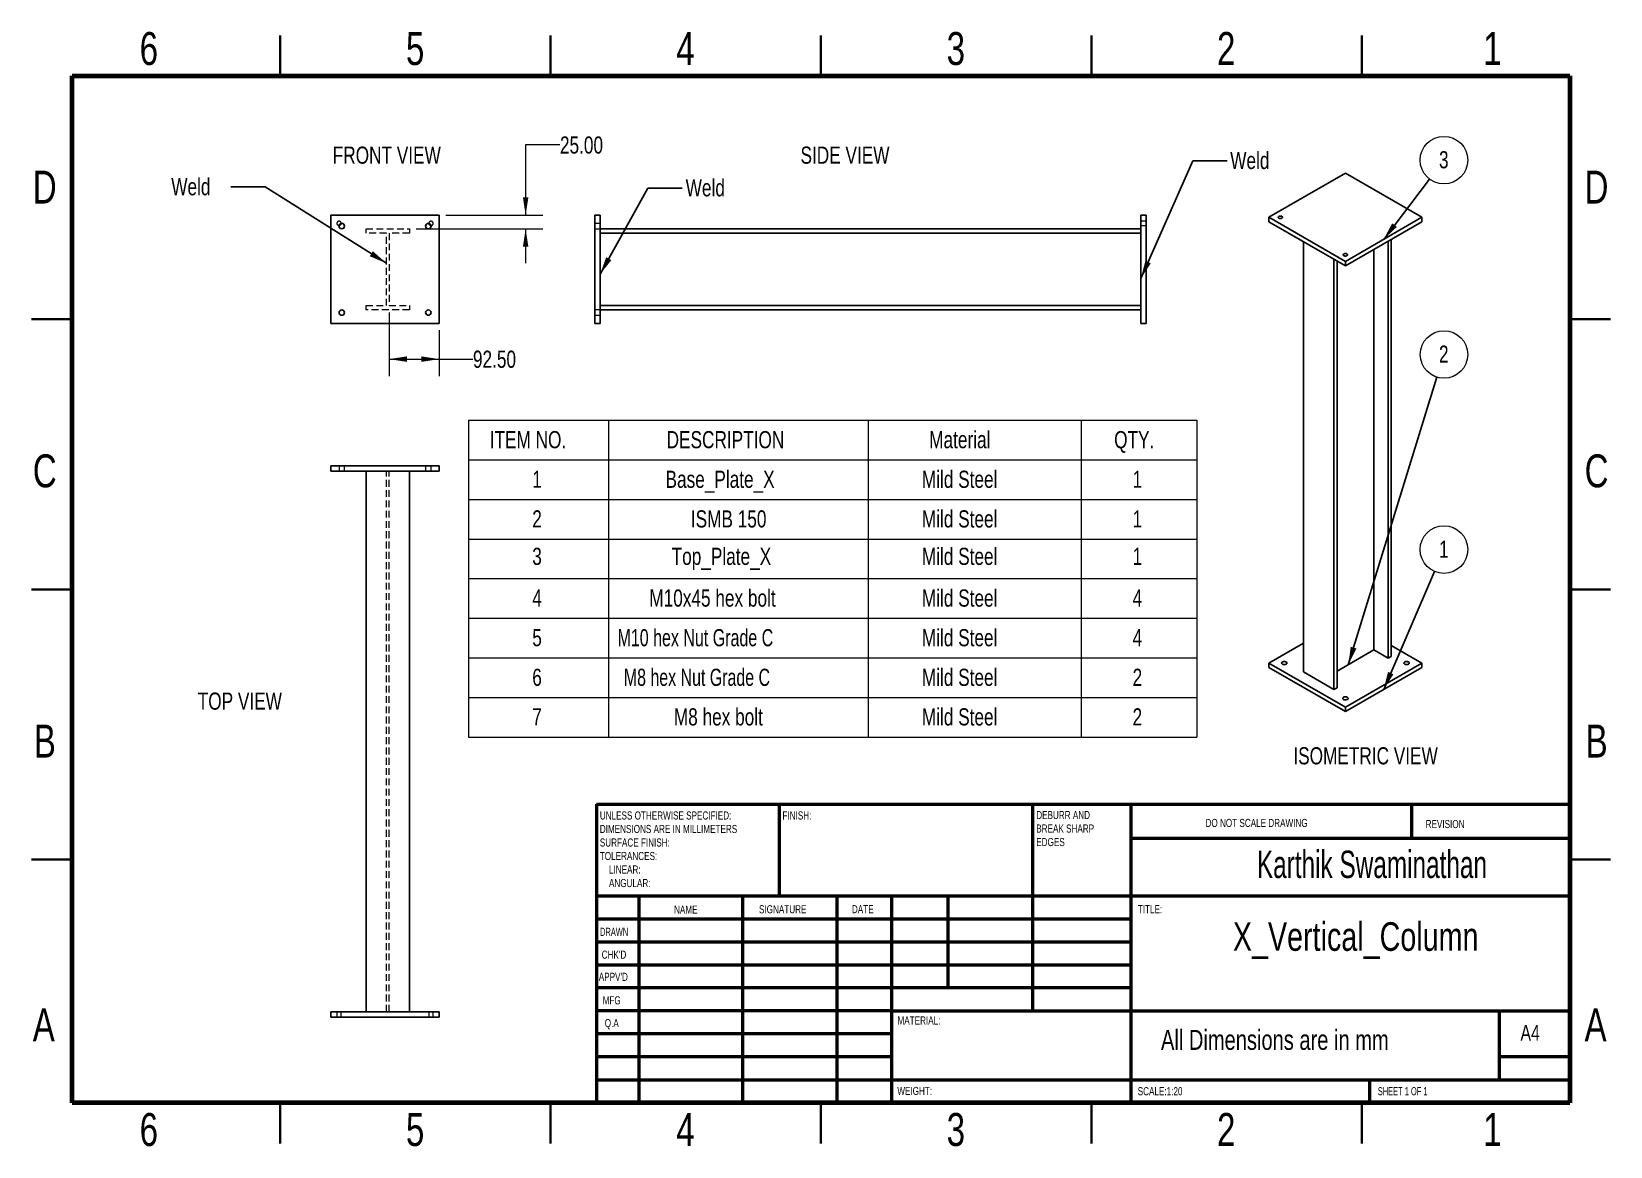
# Model space of a CAD drawing. Header units: millimetres. Extents: x 2 to 294, y 2 to 208.
import ezdxf

# ---------------------------------------------------------------- set-up
doc = ezdxf.new("R2010")
doc.units = ezdxf.units.MM
doc.linetypes.add('HIDDEN', pattern=[1.905, 1.27, -0.635])
doc.styles.add('SLDTEXTSTYLE0', font='TXT', dxfattribs={"width": 0.75})
doc.styles.add('SLDTEXTSTYLE1', font='TXT', dxfattribs={"width": 0.686449})
doc.styles.add('SLDTEXTSTYLE2', font='TXT', dxfattribs={"width": 0.6875})
doc.styles.add('SLDTEXTSTYLE3', font='TXT', dxfattribs={"width": 0.663})
doc.styles.add('SLDTEXTSTYLE4', font='TXT', dxfattribs={"width": 0.697368})
doc.styles.add('SLDTEXTSTYLE5', font='TXT', dxfattribs={"width": 0.694444})
doc.dimstyles.new('SLDDIMSTYLE0', dxfattribs={"dimtxt": 3.175, "dimasz": 3.302, "dimexe": 0, "dimexo": 0.0625, "dimgap": 0.79375, "dimtad": 0, "dimtih": 1, "dimtoh": 1, "dimlfac": 10, "dimrnd": 1e-09, "dimzin": 4, "dimdsep": 46, "dimtxsty": 'SLDTEXTSTYLE0', "dimsah": 1, "dimcen": 0.09, "dimadec": 0, "dimazin": 1, "dimtfac": 1, "dimtmove": 0, "dimatfit": 0, "dimfxl": 0, "dimfrac": 2, "dimtolj": 1, "dimtzin": 12, "dimarcsym": 0})
doc.dimstyles.new('SLDDIMSTYLE1', dxfattribs={"dimtxt": 3.175, "dimasz": 3.302, "dimexe": 0, "dimexo": 0.0625, "dimgap": 0.79375, "dimtad": 0, "dimtih": 1, "dimtoh": 1, "dimlfac": 10, "dimrnd": 1e-09, "dimzin": 4, "dimdsep": 46, "dimtxsty": 'SLDTEXTSTYLE0', "dimsah": 1, "dimcen": 0.09, "dimadec": 0, "dimazin": 1, "dimtfac": 1, "dimtofl": 0, "dimtmove": 0, "dimatfit": 3, "dimfxl": 0, "dimfrac": 2, "dimtolj": 1, "dimtzin": 12, "dimarcsym": 0})
doc.dimstyles.new('SLDDIMSTYLE2', dxfattribs={"dimtxt": 0.18, "dimasz": 3.302, "dimexe": 0, "dimexo": 0.0625, "dimgap": 0, "dimtad": 0, "dimtih": 1, "dimtoh": 1, "dimdec": 0, "dimrnd": 1e-09, "dimzin": 0, "dimdsep": 46, "dimtxsty": 'Standard', "dimsah": 1, "dimcen": 0.09, "dimadec": 0, "dimazin": 0, "dimtfac": 3.302, "dimtdec": 0, "dimtofl": 0, "dimtmove": 0, "dimatfit": 3, "dimfxl": 0, "dimfrac": 2, "dimtolj": 1, "dimtzin": 0, "dimarcsym": 0})

# ---------------------------------------------------------------- blocks, each defined once
blk = doc.blocks.new('SW_NOTE_0')
at = {"color": 0, "linetype": 'Continuous', "lineweight": 0, "char_height": 1.5, "attachment_point": 1, "style": 'SLDTEXTSTYLE0'}
for s, insert in [('UNLESS OTHERWISE SPECIFIED:', (0, 1.93)), ('DIMENSIONS ARE IN MILLIMETERS', (0, -0.57)), ('TOLERANCES:', (0, -5.57)), ('SURFACE FINISH:', (0, -3.07)), ('LINEAR:', (1.69, -8.07)), ('ANGULAR:', (1.69, -10.57))]:
    blk.add_mtext(s, dxfattribs=dict(at, insert=insert))
blk = doc.blocks.new('SW_NOTE_0_1')
at = {"color": 0, "linetype": 'Continuous', "lineweight": 0, "char_height": 1.5, "attachment_point": 1, "style": 'SLDTEXTSTYLE0'}
for s, insert in [('DEBURR AND', (0, 1.93)), ('BREAK SHARP', (0, -0.57)), ('EDGES', (0, -3.07))]:
    blk.add_mtext(s, dxfattribs=dict(at, insert=insert))
blk = doc.blocks.new('SW_TABLEANNOTATION_0')
at = {"color": 0, "linetype": 'Continuous', "lineweight": 18}
for p, q in [((0, 0), (0, -7.33)), ((0, 0), (25.88, 0)), ((25.88, 0), (25.88, -7.33)), ((25.88, 0), (73.92, 0)), ((73.92, 0), (73.92, -7.33)), ((73.92, 0), (113.26, 0)), ((113.26, 0), (113.26, -7.33)), ((113.26, 0), (134.69, 0)), ((134.69, 0), (134.69, -7.33)), ((0, -7.33), (25.88, -7.33)), ((0, -7.33), (0, -14.65)), ((25.88, -7.33), (73.92, -7.33)), ((25.88, -7.33), (25.88, -14.65)), ((73.92, -7.33), (113.26, -7.33)), ((73.92, -7.33), (73.92, -14.65)), ((113.26, -7.33), (134.69, -7.33)), ((113.26, -7.33), (113.26, -14.65)), ((134.69, -7.33), (134.69, -14.65)), ((0, -14.65), (0, -21.98)), ((0, -14.65), (25.88, -14.65)), ((25.88, -14.65), (25.88, -21.98)), ((25.88, -14.65), (73.92, -14.65)), ((73.92, -14.65), (73.92, -21.98)), ((73.92, -14.65), (113.26, -14.65)), ((113.26, -14.65), (113.26, -21.98)), ((113.26, -14.65), (134.69, -14.65)), ((134.69, -14.65), (134.69, -21.98)), ((0, -21.98), (0, -29.31)), ((0, -21.98), (25.88, -21.98)), ((25.88, -21.98), (25.88, -29.31)), ((25.88, -21.98), (73.92, -21.98)), ((73.92, -21.98), (73.92, -29.31)), ((73.92, -21.98), (113.26, -21.98)), ((113.26, -21.98), (113.26, -29.31)), ((113.26, -21.98), (134.69, -21.98)), ((134.69, -21.98), (134.69, -29.31)), ((0, -29.31), (0, -36.63)), ((0, -29.31), (25.88, -29.31)), ((25.88, -29.31), (25.88, -36.63)), ((25.88, -29.31), (73.92, -29.31)), ((73.92, -29.31), (73.92, -36.63)), ((73.92, -29.31), (113.26, -29.31)), ((113.26, -29.31), (113.26, -36.63)), ((113.26, -29.31), (134.69, -29.31)), ((134.69, -29.31), (134.69, -36.63)), ((0, -36.63), (0, -43.96)), ((0, -36.63), (25.88, -36.63)), ((25.88, -36.63), (25.88, -43.96)), ((25.88, -36.63), (73.92, -36.63)), ((73.92, -36.63), (73.92, -43.96)), ((73.92, -36.63), (113.26, -36.63)), ((113.26, -36.63), (113.26, -43.96)), ((113.26, -36.63), (134.69, -36.63)), ((134.69, -36.63), (134.69, -43.96)), ((0, -43.96), (0, -51.29)), ((0, -43.96), (25.88, -43.96)), ((25.88, -43.96), (25.88, -51.29)), ((25.88, -43.96), (73.92, -43.96)), ((73.92, -43.96), (73.92, -51.29)), ((73.92, -43.96), (113.26, -43.96)), ((113.26, -43.96), (113.26, -51.29)), ((113.26, -43.96), (134.69, -43.96)), ((134.69, -43.96), (134.69, -51.29)), ((0, -51.29), (0, -58.62)), ((0, -51.29), (25.88, -51.29)), ((25.88, -51.29), (25.88, -58.62)), ((25.88, -51.29), (73.92, -51.29)), ((73.92, -51.29), (73.92, -58.62)), ((73.92, -51.29), (113.26, -51.29)), ((113.26, -51.29), (113.26, -58.62)), ((113.26, -51.29), (134.69, -51.29)), ((134.69, -51.29), (134.69, -58.62)), ((0, -58.62), (25.88, -58.62)), ((25.88, -58.62), (73.92, -58.62)), ((73.92, -58.62), (113.26, -58.62)), ((113.26, -58.62), (134.69, -58.62))]:
    blk.add_line(p, q, dxfattribs=at)
at = {"color": 0, "linetype": 'Continuous', "lineweight": 0, "attachment_point": 1}
for s, insert, char_height, style in [('ITEM NO.', (3.9, -2.01), 3.175, 'SLDTEXTSTYLE0'), ('DESCRIPTION', (36.62, -2.01), 3.175, 'SLDTEXTSTYLE0'), ('Material', (85.18, -2.01), 3.175, 'SLDTEXTSTYLE0'), ('QTY.', (119.39, -2.01), 3.175, 'SLDTEXTSTYLE0'), ('1', (11.77, -9.34), 3.17, 'SLDTEXTSTYLE0'), ('Base_Plate_X', (36.42, -9.34), 3.175, 'SLDTEXTSTYLE0'), ('Mild Steel', (83.82, -9.34), 3.175, 'SLDTEXTSTYLE0'), ('1', (122.8, -9.34), 3.17, 'SLDTEXTSTYLE0'), ('2', (11.77, -16.67), 3.17, 'SLDTEXTSTYLE0'), ('ISMB 150', (41.1, -16.67), 3.175, 'SLDTEXTSTYLE0'), ('Mild Steel', (83.82, -16.67), 3.175, 'SLDTEXTSTYLE0'), ('1', (122.8, -16.67), 3.17, 'SLDTEXTSTYLE0'), ('3', (11.77, -23.6), 3.17, 'SLDTEXTSTYLE0'), ('Top_Plate_X', (37.55, -23.6), 3.175, 'SLDTEXTSTYLE0'), ('Mild Steel', (83.82, -23.6), 3.175, 'SLDTEXTSTYLE0'), ('1', (122.8, -23.6), 3.17, 'SLDTEXTSTYLE0'), ('4', (11.77, -31.32), 3.17, 'SLDTEXTSTYLE0'), ('M10x45 hex bolt', (33.42, -31.32), 3.175, 'SLDTEXTSTYLE0'), ('Mild Steel', (83.82, -31.32), 3.175, 'SLDTEXTSTYLE0'), ('4', (122.8, -31.32), 3.17, 'SLDTEXTSTYLE0'), ('5', (11.77, -38.65), 3.17, 'SLDTEXTSTYLE0'), ('M10 hex Nut Grade C', (27.54, -38.65), 3.175, 'SLDTEXTSTYLE4'), ('Mild Steel', (83.82, -38.65), 3.175, 'SLDTEXTSTYLE0'), ('4', (122.8, -38.65), 3.17, 'SLDTEXTSTYLE0'), ('6', (11.77, -45.98), 3.17, 'SLDTEXTSTYLE0'), ('M8 hex Nut Grade C', (28.71, -45.98), 3.175, 'SLDTEXTSTYLE5'), ('Mild Steel', (83.82, -45.98), 3.175, 'SLDTEXTSTYLE0'), ('2', (122.8, -45.98), 3.17, 'SLDTEXTSTYLE0'), ('7', (11.77, -53.3), 3.17, 'SLDTEXTSTYLE0'), ('M8 hex bolt', (37.96, -53.3), 3.175, 'SLDTEXTSTYLE0'), ('Mild Steel', (83.82, -53.3), 3.175, 'SLDTEXTSTYLE0'), ('2', (122.8, -53.3), 3.17, 'SLDTEXTSTYLE0')]:
    blk.add_mtext(s, dxfattribs=dict(at, insert=insert, char_height=char_height, style=style))
blk = doc.blocks.new('_D')
at = {"color": 7, "linetype": 'Continuous', "lineweight": 0}
for p, q in [((100.22, 187.23), (93.87, 187.23)), ((93.87, 187.23), (93.87, 174.21)), ((79.14, 174.21), (97.05, 174.21)), ((73.64, 171.71), (97.05, 171.71)), ((93.87, 171.71), (93.87, 165.36))]:
    blk.add_line(p, q, dxfattribs=at)
at = {"color": 7, "linetype": 'Continuous', "lineweight": 18}
for points in [[(93.87, 174.21), (94.38, 177.51), (93.37, 177.51)], [(93.87, 171.71), (93.37, 168.4), (94.38, 168.4)]]:
    blk.add_solid(points, dxfattribs=at)
at = {"color": 7, "linetype": 'Continuous', "lineweight": 18, "insert": (100.22, 188.8), "char_height": 3.175, "attachment_point": 1, "style": 'SLDTEXTSTYLE0'}
blk.add_mtext('25.00', dxfattribs=at)
blk = doc.blocks.new('_D_1')
at = {"color": 7, "linetype": 'Continuous', "lineweight": 0}
for p, q in [((68.62, 156.24), (68.62, 144.43)), ((77.87, 152.94), (77.87, 144.43)), ((68.62, 147.6), (77.87, 147.6)), ((77.87, 147.6), (84.13, 147.6))]:
    blk.add_line(p, q, dxfattribs=at)
at = {"color": 7, "linetype": 'Continuous', "lineweight": 18}
for points in [[(68.62, 147.6), (71.93, 147.09), (71.93, 148.11)], [(77.87, 147.6), (74.57, 148.11), (74.57, 147.09)]]:
    blk.add_solid(points, dxfattribs=at)
at = {"color": 7, "linetype": 'Continuous', "lineweight": 18, "insert": (84.13, 149.17), "char_height": 3.175, "attachment_point": 1, "style": 'SLDTEXTSTYLE0'}
blk.add_mtext('92.50', dxfattribs=at)
blk = doc.blocks.new('SW_NOTE_0_2')
at = {"color": 0, "linetype": 'Continuous', "lineweight": 0}
blk.add_circle((2.66, 3.5), 4.4, dxfattribs=at)
at = {"color": 0, "linetype": 'Continuous', "lineweight": 0, "insert": (2.63, 5.16), "char_height": 3.17, "attachment_point": 2, "style": 'SLDTEXTSTYLE0'}
blk.add_mtext('3', dxfattribs=at)
blk = doc.blocks.new('SW_NOTE_0_3')
at = {"color": 0, "linetype": 'Continuous', "lineweight": 0}
blk.add_circle((1.3, 4.2), 4.4, dxfattribs=at)
at = {"color": 0, "linetype": 'Continuous', "lineweight": 0, "insert": (1.26, 5.86), "char_height": 3.17, "attachment_point": 2, "style": 'SLDTEXTSTYLE0'}
blk.add_mtext('2', dxfattribs=at)
blk = doc.blocks.new('SW_NOTE_0_4')
at = {"color": 0, "linetype": 'Continuous', "lineweight": 0}
blk.add_circle((1.74, 4.04), 4.4, dxfattribs=at)
at = {"color": 0, "linetype": 'Continuous', "lineweight": 0, "insert": (1.71, 5.7), "char_height": 3.17, "attachment_point": 2, "style": 'SLDTEXTSTYLE0'}
blk.add_mtext('1', dxfattribs=at)

msp = doc.modelspace()

# ---------------------------------------------------------------- linework, layer by layer
at = {"color": 7, "linetype": 'Continuous', "lineweight": 35}
for p, q in [((48.5, 200), (48.5, 207.5)), ((98.5, 200), (98.5, 207.5)), ((148.5, 207.5), (148.5, 200)), ((148.5, 200), (148.5, 207.5)), ((198.5, 200), (198.5, 207.5)), ((248.5, 200), (248.5, 207.5)), ((10, 155), (2.5, 155)), ((287, 155), (294.5, 155)), ((2.5, 105), (10, 105)), ((10, 105), (2.5, 105)), ((294.5, 105), (287, 105)), ((287, 105), (294.5, 105)), ((10, 55), (2.5, 55)), ((287, 55), (294.5, 55)), ((48.5, 10), (48.5, 2.5)), ((98.5, 10), (98.5, 2.5)), ((148.5, 2.5), (148.5, 10)), ((148.5, 10), (148.5, 2.5)), ((198.5, 10), (198.5, 2.5)), ((248.5, 10), (248.5, 2.5))]:
    msp.add_line(p, q, dxfattribs=at)
at = {"color": 7, "linetype": 'Continuous', "lineweight": 70}
for p, q in [((10, 10), (10, 200)), ((10, 200), (287, 200)), ((287, 200), (287, 10)), ((287, 10), (10, 10))]:
    msp.add_line(p, q, dxfattribs=at)
at = {"color": 7, "linetype": 'Continuous', "lineweight": 25}
for p, q in [((245.4917, 182.0038), (231.3495, 173.8398)), ((259.6338, 173.8398), (245.4917, 182.0038)), ((57.8742, 174.2058), (77.8742, 174.2058)), ((57.8742, 154.2058), (57.8742, 174.2058)), ((77.8742, 174.2058), (77.8742, 154.2058)), ((107.6456, 174.2058), (106.6456, 174.2058)), ((106.6456, 174.2058), (106.6456, 154.2058)), ((107.6456, 174.2058), (107.6456, 154.2058)), ((208.6456, 174.2058), (207.6456, 174.2058)), ((207.6456, 174.2058), (207.6456, 154.2058)), ((208.6456, 174.2058), (208.6456, 154.2058)), ((231.3495, 173.8398), (231.3495, 173.0232)), ((231.3495, 173.8398), (245.4917, 165.6757)), ((231.3495, 173.0232), (245.4917, 164.8591)), ((245.4917, 165.6757), (259.6338, 173.8398)), ((245.4917, 164.8591), (259.6338, 173.0232)), ((259.6338, 173.8398), (259.6338, 173.0232)), ((207.6456, 171.7058), (107.6456, 171.7058)), ((207.6456, 170.9058), (107.6456, 170.9058)), ((253.4113, 169.431), (253.4113, 92.2672)), ((253.977, 169.7576), (253.977, 92.5938)), ((237.7135, 169.3494), (237.7135, 89.7363)), ((250.7596, 167.9003), (250.7596, 93.798)), ((243.3704, 166.0838), (243.3704, 86.4707)), ((243.9361, 165.7572), (243.9361, 86.7973)), ((245.4917, 165.6757), (245.4917, 164.8591)), ((207.6456, 157.5058), (107.6456, 157.5058)), ((207.6456, 156.7058), (107.6456, 156.7058)), ((77.8742, 154.2058), (57.8742, 154.2058)), ((107.6456, 154.2058), (106.6456, 154.2058)), ((208.6456, 154.2058), (207.6456, 154.2058)), ((57.8742, 126.8411), (57.8742, 127.8411)), ((77.8742, 127.8411), (57.8742, 127.8411)), ((77.8742, 126.8411), (57.8742, 126.8411)), ((64.3742, 26.8411), (64.3742, 126.8411)), ((72.3742, 26.8411), (72.3742, 126.8411)), ((77.8742, 126.8411), (77.8742, 127.8411)), ((237.7135, 95.043), (231.3495, 91.3691)), ((243.9361, 89.8588), (250.7596, 93.798)), ((250.7596, 93.798), (253.4113, 92.2672)), ((259.6338, 91.3691), (253.977, 94.6348)), ((231.3495, 91.3691), (231.3495, 90.5526)), ((231.3495, 91.3691), (245.4917, 83.2051)), ((231.3495, 90.5526), (245.4917, 82.3885)), ((245.4917, 83.2051), (259.6338, 91.3691)), ((245.4917, 82.3885), (259.6338, 90.5526)), ((253.4113, 92.2672), (253.977, 92.5938)), ((259.6338, 91.3691), (259.6338, 90.5526)), ((237.7135, 89.7363), (243.3704, 86.4707)), ((243.3704, 86.4707), (243.9361, 86.7973)), ((245.4917, 83.2051), (245.4917, 82.3885)), ((57.8742, 25.8411), (57.8742, 26.8411)), ((77.8742, 26.8411), (57.8742, 26.8411)), ((77.8742, 25.8411), (77.8742, 26.8411)), ((77.8742, 25.8411), (57.8742, 25.8411))]:
    msp.add_line(p, q, dxfattribs=at)
at = {"color": 7, "linetype": 'HIDDEN', "lineweight": 18}
for p, q in [((107.6456, 172.7058), (106.6456, 172.7058)), ((208.6456, 173.1058), (207.6456, 173.1058)), ((207.6456, 172.3058), (208.6456, 172.3058)), ((64.3742, 170.9058), (64.3742, 171.7058)), ((64.3742, 171.7058), (72.3742, 171.7058)), ((68.1242, 170.9058), (64.3742, 170.9058)), ((68.1242, 157.5058), (68.1242, 170.9058)), ((72.3742, 170.9058), (68.6242, 170.9058)), ((68.6242, 170.9058), (68.6242, 157.5058)), ((72.3742, 171.7058), (72.3742, 170.9058)), ((106.6456, 171.7058), (107.6456, 171.7058)), ((64.3742, 157.5058), (68.1242, 157.5058)), ((64.3742, 156.7058), (64.3742, 157.5058)), ((72.3742, 156.7058), (64.3742, 156.7058)), ((68.6242, 157.5058), (72.3742, 157.5058)), ((72.3742, 157.5058), (72.3742, 156.7058)), ((107.6456, 156.7058), (106.6456, 156.7058)), ((106.6456, 155.7058), (107.6456, 155.7058)), ((59.3742, 127.8411), (59.3742, 126.8411)), ((60.3742, 126.8411), (60.3742, 127.8411)), ((68.1242, 26.8411), (68.1242, 126.8411)), ((68.6242, 26.8411), (68.6242, 126.8411)), ((75.3742, 127.8411), (75.3742, 126.8411)), ((76.3742, 126.8411), (76.3742, 127.8411)), ((58.9742, 26.8411), (58.9742, 25.8411)), ((59.7742, 25.8411), (59.7742, 26.8411)), ((75.9742, 26.8411), (75.9742, 25.8411)), ((76.7742, 25.8411), (76.7742, 26.8411))]:
    msp.add_line(p, q, dxfattribs=at)
at = {"color": 7, "linetype": 'Continuous', "lineweight": 50}
for p, q in [((107, 65.25), (287, 65.25)), ((107, 65.25), (107, 10)), ((140.8, 48.25), (140.8, 65.25)), ((187.6, 65.25), (187.6, 27)), ((205.8, 65.25), (205.8, 10)), ((257.8, 58.875), (257.8, 65.25)), ((287, 58.875), (205.8, 58.875)), ((287, 48.25), (107, 48.25)), ((114.8, 48.25), (114.8, 10)), ((133.991, 48.25), (133.991, 10)), ((151.3989, 48.25), (151.3989, 10)), ((161.6, 10), (161.6, 48.25)), ((172, 31.25), (172, 48.25)), ((205.8, 44), (107, 44)), ((205.8, 39.75), (107, 39.75)), ((205.8, 35.5), (107, 35.5)), ((205.8, 31.25), (107, 31.25)), ((161.6, 27), (107, 27)), ((161.6, 27), (287, 27)), ((274, 14.25), (274, 27)), ((161.6, 22.7499), (107, 22.7499)), ((161.6, 18.5), (107, 18.5)), ((287, 18.5), (274, 18.5)), ((107, 14.25), (287, 14.25)), ((250, 10), (250, 14.25))]:
    msp.add_line(p, q, dxfattribs=at)
at = {"color": 7, "linetype": 'Continuous', "lineweight": 25, "flags": 128}
for points in [[(233.188, 173.6765), (233.284, 173.6356), (233.3965, 173.6129), (233.5157, 173.6103), (233.6308, 173.6281), (233.7318, 173.6647), (233.8096, 173.7169), (233.8572, 173.78), (233.8706, 173.8484), (233.8484, 173.916), (233.7927, 173.9769), (233.7084, 174.0256), (233.603, 174.0577), (233.4858, 174.0705), (233.3673, 174.0628), (233.2581, 174.0353), (233.1677, 173.9904), (233.1042, 173.9321), (233.0734, 173.8656), (233.0778, 173.7968), (233.1172, 173.7319), (233.188, 173.6765)], [(245.2088, 166.737), (245.3048, 166.6961), (245.4173, 166.6734), (245.5365, 166.6708), (245.6516, 166.6886), (245.7526, 166.7253), (245.8304, 166.7774), (245.8781, 166.8405), (245.8914, 166.9089), (245.8692, 166.9766), (245.8135, 167.0374), (245.7292, 167.0861), (245.6238, 167.1182), (245.5066, 167.131), (245.3882, 167.1233), (245.2789, 167.0958), (245.1885, 167.0509), (245.1251, 166.9926), (245.0942, 166.9261), (245.0987, 166.8574), (245.138, 166.7924), (245.2088, 166.737)], [(234.5315, 91.5732), (234.423, 91.6207), (234.2964, 91.6496), (234.1609, 91.6576), (234.0267, 91.6443), (233.9038, 91.6105), (233.8011, 91.5588), (233.7264, 91.4931), (233.6852, 91.4182), (233.6806, 91.3396), (233.7128, 91.2632), (233.7796, 91.1947), (233.8759, 91.1391), (233.9945, 91.1006), (234.1268, 91.082), (234.2629, 91.0847), (234.3927, 91.1085), (234.5066, 91.1516), (234.5961, 91.2108), (234.6545, 91.2818), (234.6777, 91.3593), (234.6638, 91.4375), (234.6138, 91.5106), (234.5315, 91.5732)], [(257.1589, 91.5732), (257.0504, 91.6207), (256.9238, 91.6496), (256.7883, 91.6576), (256.6541, 91.6443), (256.5312, 91.6105), (256.4285, 91.5588), (256.3539, 91.4931), (256.3127, 91.4182), (256.308, 91.3396), (256.3403, 91.2632), (256.407, 91.1947), (256.5033, 91.1391), (256.622, 91.1006), (256.7543, 91.082), (256.8903, 91.0847), (257.0201, 91.1085), (257.134, 91.1516), (257.2235, 91.2108), (257.282, 91.2818), (257.3051, 91.3593), (257.2912, 91.4375), (257.2412, 91.5106), (257.1589, 91.5732)], [(245.1381, 84.6338), (245.2466, 84.5863), (245.3733, 84.5574), (245.5088, 84.5494), (245.6429, 84.5628), (245.7659, 84.5965), (245.8685, 84.6482), (245.9432, 84.7139), (245.9844, 84.7888), (245.9891, 84.8674), (245.9568, 84.9438), (245.8901, 85.0123), (245.7938, 85.0679), (245.6751, 85.1064), (245.5428, 85.125), (245.4067, 85.1223), (245.2769, 85.0985), (245.1631, 85.0554), (245.0736, 84.9962), (245.0151, 84.9252), (244.992, 84.8477), (245.0059, 84.7695), (245.0559, 84.6964), (245.1381, 84.6338)]]:
    msp.add_lwpolyline(points, dxfattribs=at)
at = {"color": 7, "linetype": 'Continuous', "lineweight": 25}
for centre in [(59.8742, 172.2058), (75.8742, 172.2058), (59.8742, 156.2058), (75.8742, 156.2058)]:
    msp.add_circle(centre, 0.5, dxfattribs=at)
at = {"color": 7, "linetype": 'HIDDEN', "lineweight": 18}
for centre, start, end in [((59.3742, 172.7058), 90, 271.45092), ((59.3742, 172.7058), 358.54908, 90), ((76.3742, 172.7058), 90, 181.45092), ((76.3742, 172.7058), 268.54908, 90)]:
    msp.add_arc(centre, 0.4, start, end, dxfattribs=at)
at = {"color": 7, "linetype": 'Continuous', "lineweight": 25}
for centre, start, end in [((59.3742, 172.7058), 271.45092, 358.54908), ((76.3742, 172.7058), 181.45092, 268.54908)]:
    msp.add_arc(centre, 0.4, start, end, dxfattribs=at)

# ---------------------------------------------------------------- block references
at = {"color": 7, "linetype": 'Continuous', "lineweight": 0}
for name, p in [('SW_NOTE_0_2', (261.0503, 180.9186)), ('SW_NOTE_0_3', (262.4172, 144.2526)), ('SW_TABLEANNOTATION_0', (83.3285, 136.2961)), ('SW_NOTE_0_4', (261.9731, 108.323)), ('SW_NOTE_0', (107.5937, 61.9874)), ('SW_NOTE_0_1', (188.3092, 62.0695))]:
    msp.add_blockref(name, p, dxfattribs=at)

# ---------------------------------------------------------------- texts
for s, insert, char_height, attachment_point, style in [('6', (24.1886, 208.1137), 6.096, 2, 'SLDTEXTSTYLE0'), ('5', (73.4386, 208.1137), 6.096, 2, 'SLDTEXTSTYLE0'), ('4', (123.4386, 208.1137), 6.096, 2, 'SLDTEXTSTYLE0'), ('3', (173.4386, 208.1137), 6.096, 2, 'SLDTEXTSTYLE0'), ('2', (223.4386, 208.1137), 6.096, 2, 'SLDTEXTSTYLE0'), ('1', (272.6886, 208.1137), 6.096, 2, 'SLDTEXTSTYLE0'), ('FRONT VIEW', (58.1992, 186.9263), 3.175, 1, 'SLDTEXTSTYLE0'), ('SIDE VIEW', (144.7128, 186.9263), 3.175, 1, 'SLDTEXTSTYLE0'), ('Weld', (224.1825, 185.9453), 3.175, 1, 'SLDTEXTSTYLE0'), ('D', (4.9302, 182.4757), 6.096, 2, 'SLDTEXTSTYLE0'), ('Weld', (28.3328, 181.0868), 3.175, 1, 'SLDTEXTSTYLE0'), ('Weld', (123.4733, 180.8915), 3.175, 1, 'SLDTEXTSTYLE0'), ('D', (291.9302, 182.4757), 6.096, 2, 'SLDTEXTSTYLE0'), ('C', (4.9365, 129.9757), 6.096, 2, 'SLDTEXTSTYLE0'), ('C', (291.9365, 129.9757), 6.096, 2, 'SLDTEXTSTYLE0'), ('TOP VIEW', (33.2314, 85.9099), 3.175, 1, 'SLDTEXTSTYLE0'), ('B', (4.9534, 79.9757), 6.096, 2, 'SLDTEXTSTYLE0'), ('B', (291.9534, 79.9757), 6.096, 2, 'SLDTEXTSTYLE0'), ('ISOMETRIC VIEW', (235.8647, 75.7962), 3.175, 1, 'SLDTEXTSTYLE0'), ('FINISH:', (141.3713, 63.9193), 1.5, 1, 'SLDTEXTSTYLE0'), ('DO NOT SCALE DRAWING', (219.6146, 62.533), 1.5, 1, 'SLDTEXTSTYLE0'), ('REVISION', (260.3276, 62.3349), 1.5, 1, 'SLDTEXTSTYLE0'), ('Karthik Swaminathan', (250.3972, 56.6686), 5.08, 2, 'SLDTEXTSTYLE3'), ('NAME', (121.3222, 46.5015), 1.5, 1, 'SLDTEXTSTYLE0'), ('SIGNATURE', (137.0336, 46.5618), 1.5, 1, 'SLDTEXTSTYLE0'), ('DATE', (154.2147, 46.5762), 1.5, 1, 'SLDTEXTSTYLE0'), ('TITLE:', (207.0902, 46.5762), 1.5, 1, 'SLDTEXTSTYLE0'), ('DRAWN', (107.6434, 42.3848), 1.5, 1, 'SLDTEXTSTYLE1'), ('X_Vertical_Column', (247.3858, 43.4132), 5.291667, 2, 'SLDTEXTSTYLE0'), ("CHK'D", (107.9392, 38.1619), 1.5, 1, 'SLDTEXTSTYLE0'), ("APPV'D", (107.4017, 34.0659), 1.5, 1, 'SLDTEXTSTYLE0'), ('MFG', (108.124, 29.7158), 1.5, 1, 'SLDTEXTSTYLE0'), ('A', (4.7566, 27.4757), 6.096, 2, 'SLDTEXTSTYLE0'), ('A', (291.7566, 27.4757), 6.096, 2, 'SLDTEXTSTYLE0'), ('Q.A', (108.509, 25.5047), 1.5, 1, 'SLDTEXTSTYLE0'), ('MATERIAL:', (162.6459, 25.9861), 1.5, 1, 'SLDTEXTSTYLE0'), ('All Dimensions are in mm', (211.3788, 23.5021), 3.704167, 1, 'SLDTEXTSTYLE0'), ('A4', (277.8712, 24.4064), 2.91042, 1, 'SLDTEXTSTYLE0'), ('WEIGHT:', (162.6178, 12.9493), 1.4986, 1, 'SLDTEXTSTYLE0'), ('SCALE:1:20', (207.074, 12.9001), 1.5, 1, 'SLDTEXTSTYLE0'), ('SHEET 1 OF 1', (251.4783, 12.9001), 1.5, 1, 'SLDTEXTSTYLE2'), ('6', (24.1886, 8.1137), 6.096, 2, 'SLDTEXTSTYLE0'), ('5', (73.4386, 8.1137), 6.096, 2, 'SLDTEXTSTYLE0'), ('4', (123.4386, 8.1137), 6.096, 2, 'SLDTEXTSTYLE0'), ('3', (173.4386, 8.1137), 6.096, 2, 'SLDTEXTSTYLE0'), ('2', (223.4386, 8.1137), 6.096, 2, 'SLDTEXTSTYLE0'), ('1', (272.6886, 8.1137), 6.096, 2, 'SLDTEXTSTYLE0')]:
    msp.add_mtext(s, dxfattribs=dict(at, insert=insert, char_height=char_height, attachment_point=attachment_point, style=style))

# ---------------------------------------------------------------- dimensions: what is measured, and where the dimension line sits
at = {"color": 7, "linetype": 'Continuous', "lineweight": 18}
dim = msp.add_linear_dim(base=(93.8742, 174.2058), p1=(72.3742, 171.7058), p2=(77.8742, 174.2058), angle=90, dimstyle='SLDDIMSTYLE0', dxfattribs=at)
dim.commit()
dim.dimension.update_dxf_attribs({"geometry": '_D', "text_midpoint": (93.8742, 187.2299), "dimtype": 160})
dim = msp.add_linear_dim(base=(77.8742, 147.6019), p1=(68.6242, 157.5058), p2=(77.8742, 154.2058), dimstyle='SLDDIMSTYLE1', dxfattribs=at)
dim.commit()
dim.dimension.update_dxf_attribs({"geometry": '_D_1', "text_midpoint": (89.408, 147.6019), "dimtype": 160})

# ---------------------------------------------------------------- leaders
at = {"color": 7, "linetype": 'Continuous', "lineweight": 0}
for points in [[(207.6456, 162.5188), (217.2768, 184.2768), (223.6268, 184.2768)], [(68.1242, 165.3333), (45.6822, 179.4903), (39.3322, 179.4903)], [(107.6456, 163.2958), (116.5006, 179.2315), (122.8506, 179.2315)], [(252.5628, 169.7577), (261.0503, 180.9186)], [(246.022, 91.063), (262.4172, 144.2526)], [(252.5628, 86.4706), (261.9731, 108.323)]]:
    msp.add_leader(points, dimstyle='SLDDIMSTYLE2', dxfattribs=at)

doc.saveas('drawing.dxf')
